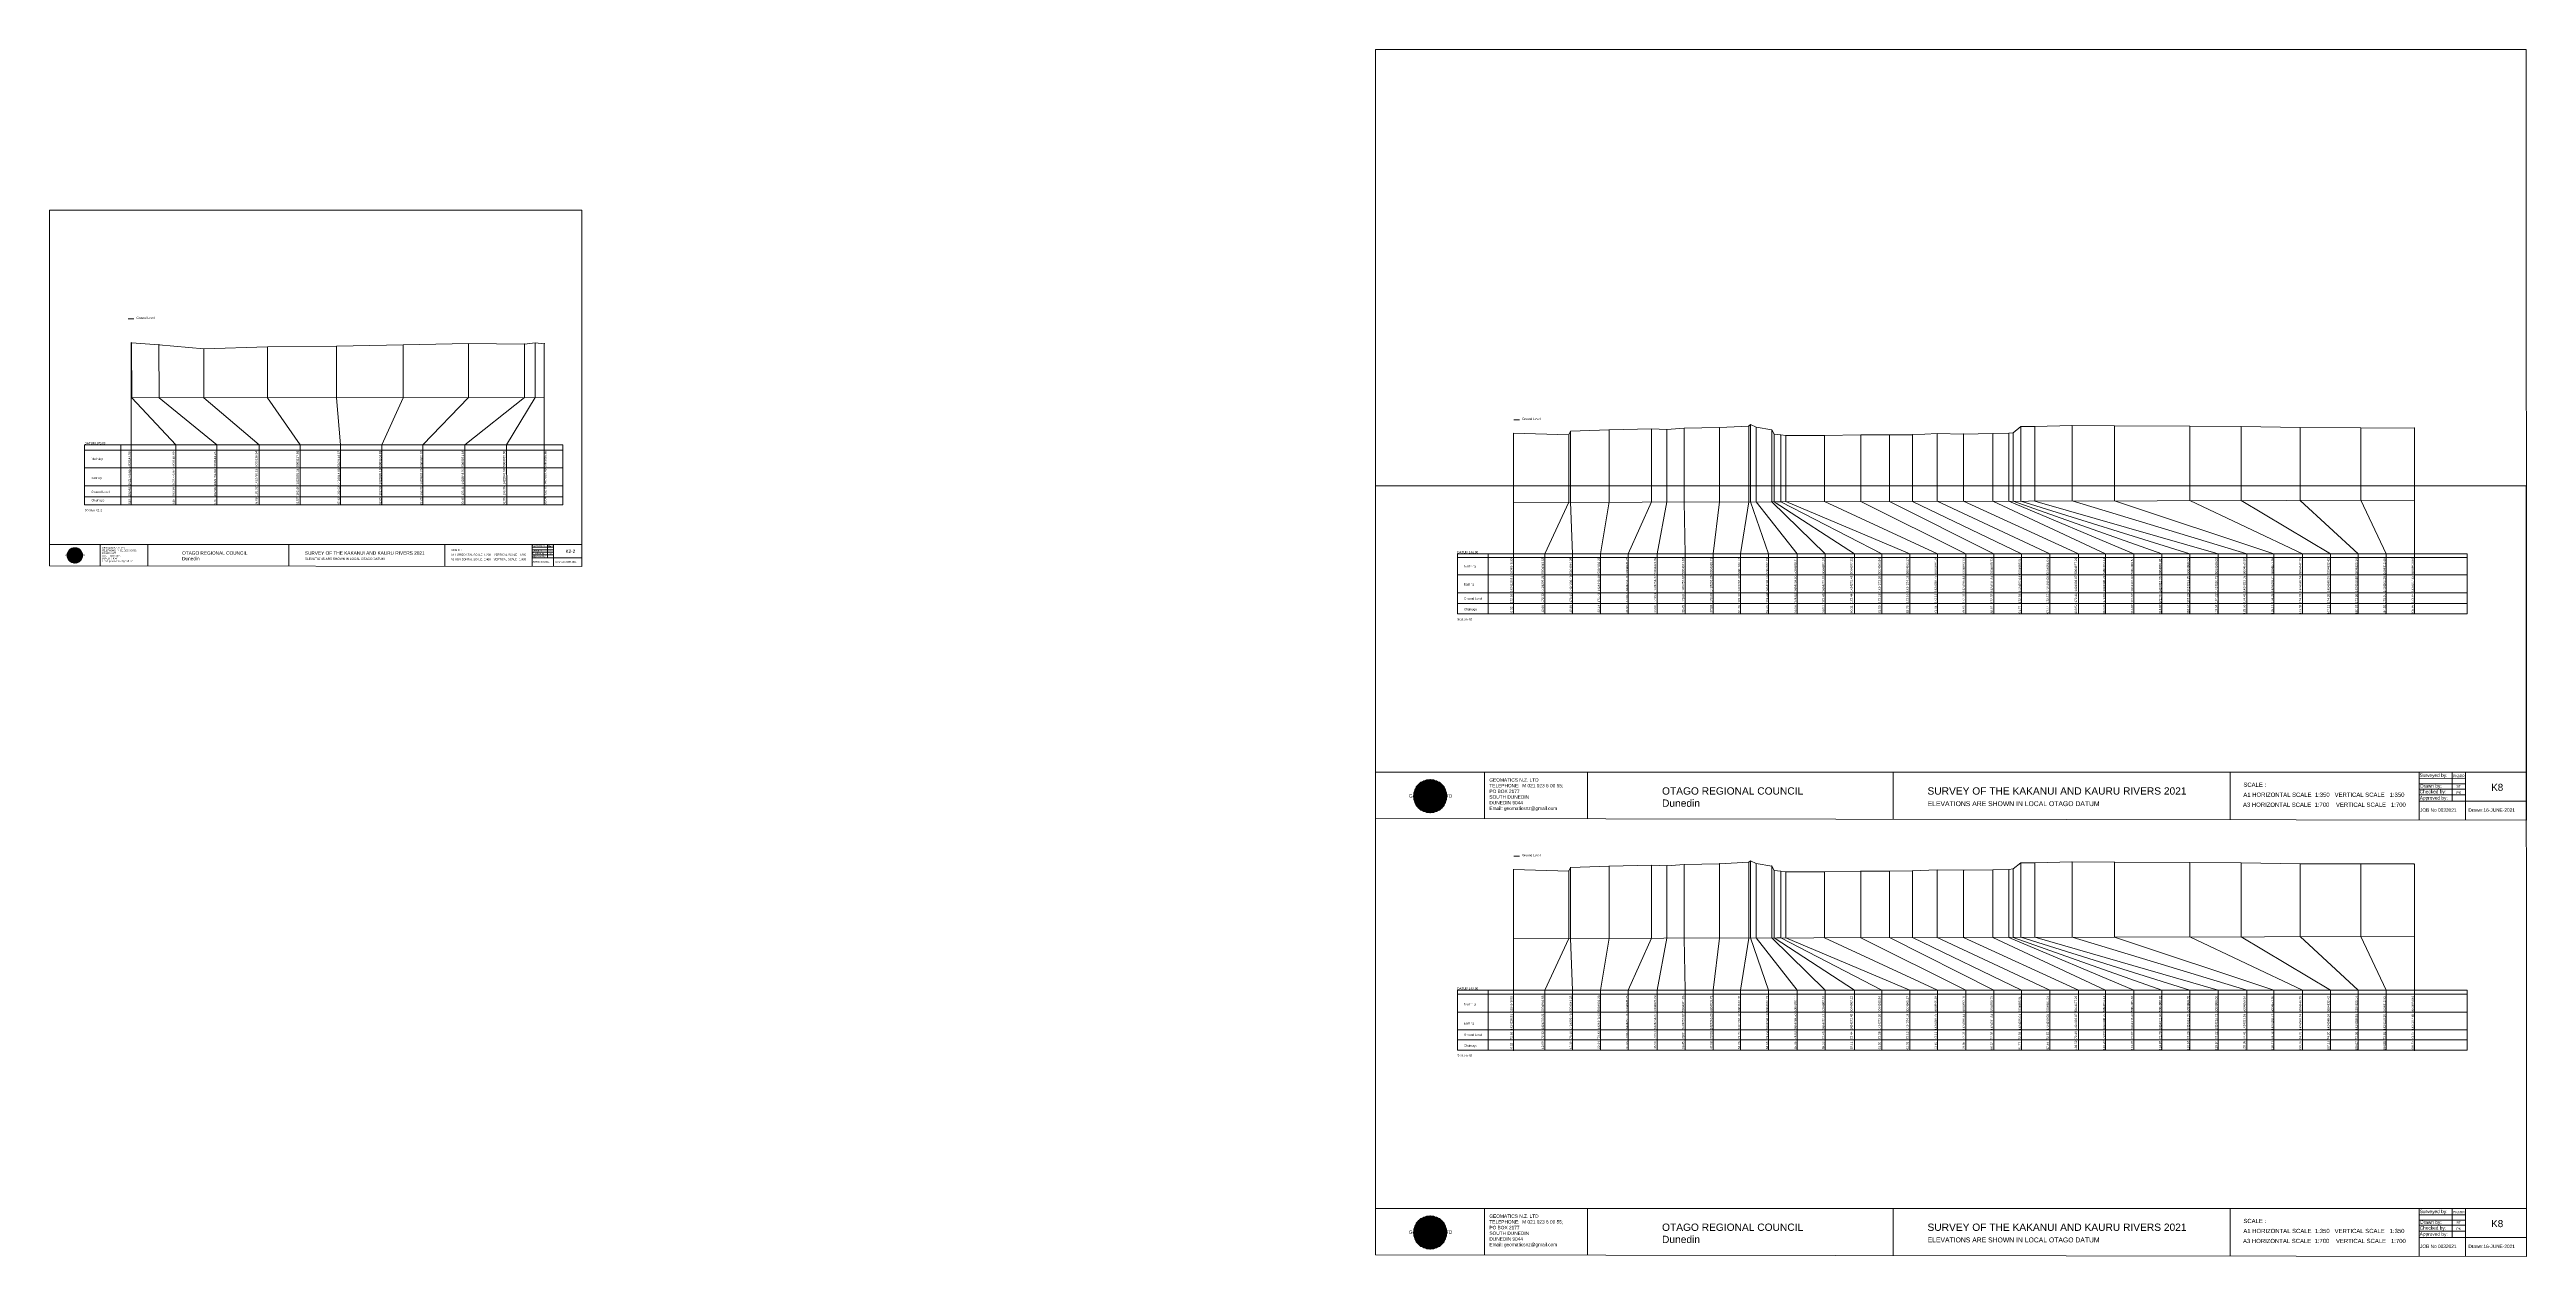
# Model space of a CAD drawing. Header units: millimetres. Extents: x -13804604 to 13046302109, y -19137686871 to 1424964600.
# Drawn here: x -7133460 to -6565670, y -16035 to 260622 of the extents above; entities that cross this region are included whole.
import ezdxf

# ---------------------------------------------------------------- set-up
doc = ezdxf.new("R2010")
doc.units = ezdxf.units.MM
doc.header["$PDMODE"] = 35
doc.header["$PDSIZE"] = 20
doc.layers.get('0').update_dxf_attribs({"lineweight": 0})
doc.layers.add('Datum revision K8-21', color=7, linetype='Continuous', lineweight=0)
doc.layers.add('geo', color=7, linetype='Continuous', lineweight=0)
doc.styles.get("Standard").update_dxf_attribs({"font": 'arial.ttf'})

# ---------------------------------------------------------------- blocks, each defined once
blk = doc.blocks.new('Geomatics_Circle_SPT')
at = {"layer": 'geo', "color": 2, "linetype": 'Continuous', "lineweight": 0}
for p, q in [((0, 25.2), (-25.2, 0)), ((-24.7, 4.9), (-4.9, 24.7)), ((-24.7, -4.9), (4.9, 24.7)), ((4.9, -24.7), (-24.7, 4.9)), ((-24.7, 0), (0, -24.7)), ((-9.7, 23.3), (-23.3, 9.6)), ((9.7, 23.3), (-23.3, -9.7)), ((-23.3, 9.7), (9.7, -23.3)), ((-21, 14), (-14, 21)), ((-21, -14), (14, 21)), ((14, -21), (-21, 14)), ((0, 0), (-17.8, 17.8)), ((0, 0), (-17.8, -17.8)), ((-14, 21), (21, -14)), ((21, 14), (-14, -21)), ((23.3, -9.7), (-9.7, 23.3)), ((-9.7, -23.3), (23.3, 9.7)), ((-4.9, 24.7), (24.7, -4.9)), ((24.7, 4.9), (-4.9, -24.7)), ((25.2, 0), (0, 25.2)), ((0, 0), (17.8, 17.8)), ((0, 0), (17.8, -17.8)), ((0, -24.8), (25.2, 0)), ((4.9, 24.7), (24.7, 4.9)), ((23.3, 9.7), (9.7, 23.3)), ((14, 21), (21, 14)), ((17.8, 18.1), (17.8, 18.1)), ((-4.9, -24.7), (-24.7, -4.9)), ((-23.3, -9.7), (-9.7, -23.3)), ((-14, -21), (-21, -14)), ((-17.8, -17.8), (-17.8, -17.8)), ((24.7, -4.9), (4.9, -24.7)), ((4.9, -24.7), (4.9, -24.7)), ((9.7, -23.3), (23.3, -9.7)), ((21, -14), (14, -21)), ((18.1, -17.8), (18.1, -17.8))]:
    blk.add_line(p, q, dxfattribs=at)
at = {"layer": 'geo', "color": 1, "linetype": 'Continuous', "lineweight": 0}
for p, q in [((-25.2, 0), (9.7, 23.3)), ((-25.2, 0), (-9.6, 23.3)), ((-25.2, 0), (23.3, 9.7)), ((-25.2, 0), (-23.3, 9.7)), ((-23.3, -9.7), (-25.2, 0)), ((-9.6, -23.3), (-25.2, 0)), ((9.7, -23.3), (-25.2, 0)), ((-4.9, 24.8), (-24.7, -4.9)), ((4.9, 24.7), (-24.7, 4.9)), ((14, 21), (-24.7, -4.9)), ((-14, 21), (-24.7, 4.9)), ((21, 14), (-24.7, 4.9)), ((-21, 14), (-24.7, -4.9)), ((0, 0), (-24.7, 4.9)), ((-24.7, 4.9), (-21, -14)), ((-24.7, 4.9), (-4.9, -24.7)), ((-24.7, 4.9), (14, -21)), ((-24.7, 4.9), (-24.7, 4.9)), ((0, 0), (-24.7, -4.9)), ((-23.3, 9.7), (0, 25.2)), ((-23.3, -9.6), (0, 25.2)), ((-23.3, -9.6), (17.8, 17.8)), ((-23.3, 9.7), (-17.8, 17.9)), ((-23.3, -9.6), (-17.8, 17.9)), ((-23.3, 9.7), (17.8, 17.8)), ((-17.8, -17.8), (-23.3, 9.7)), ((0, -25.2), (-23.3, 9.7)), ((-23.3, 9.7), (17.8, -17.8)), ((-23.3, 9.7), (25.2, 0)), ((-23.3, 9.4), (-23.3, 9.4)), ((-23.3, -9.7), (25.2, 0)), ((4.9, 24.8), (-21, -14)), ((-4.9, 24.7), (-21, 14)), ((14, 21), (-21, 14)), ((-14, 21), (-21, -14)), ((0, 0), (-21, 14)), ((-21, 14), (-14, -21)), ((-21, 14), (4.9, -24.7)), ((-21, 14), (-21, 14)), ((24.7, 4.9), (-21, 14)), ((0, 0), (-21, -14)), ((-17.9, 17.6), (-17.9, 17.6)), ((-17.8, 17.8), (9.7, 23.3)), ((-17.8, 17.8), (-9.6, 23.3)), ((-17.8, -17.8), (9.7, 23.3)), ((-17.8, -17.8), (-9.7, 23.3)), ((-9.7, -23.3), (-17.8, 17.8)), ((-17.8, 17.8), (9.7, -23.3)), ((-17.8, 17.8), (23.3, -9.6)), ((-17.8, 17.8), (23.3, 9.7)), ((-17.8, -17.8), (23.3, 9.7)), ((4.9, 24.7), (-14, 21)), ((-4.9, 24.7), (-14, -20.9)), ((0, 0), (-14, 21)), ((-14, 21), (-4.9, -24.7)), ((-14, 21), (-14, 21)), ((24.7, -4.9), (-14, 21)), ((21, 14), (-14, 21)), ((-14, -21), (24.7, 4.9)), ((0, 0), (-14, -21)), ((-9.8, 23.1), (-9.8, 23.1)), ((-9.7, 23.3), (0, 25.2)), ((-9.7, 23.3), (0, -25.2)), ((-9.7, -23.3), (0, 25.2)), ((-9.6, 23.3), (17.8, -17.8)), ((-9.6, 23.3), (25.2, 0)), ((-9.6, 23.3), (17.8, 17.8)), ((-9.6, -23.3), (17.8, 17.9)), ((25.2, 0), (-9.6, -23.3)), ((0, 0), (-4.9, 24.7)), ((-4.9, 24.7), (-4.9, 24.7)), ((21, -14), (-4.9, 24.7)), ((24.8, 4.9), (-4.9, 24.7)), ((14, 21), (-4.9, 24.7)), ((-4.9, -24.7), (21, 14)), ((0, 0), (-4.9, -24.7)), ((-0.2, 25.1), (-0.2, 25.1)), ((0, 25.2), (9.7, -23.3)), ((0, 25.2), (23.3, -9.7)), ((0, 25.2), (23.3, 9.7)), ((0, 25.2), (9.7, 23.3)), ((0, 0), (4.9, 24.7)), ((0, -25.2), (9.7, 23.3)), ((0, 0), (14, 21)), ((0, 0), (21, 14)), ((23.3, 9.7), (0, -25.2)), ((0, 0), (24.8, 4.9)), ((0, 0), (4.9, -24.7)), ((0, 0), (14, -21)), ((0, 0), (21, -14)), ((0, 0), (24.8, -4.9)), ((21, 14), (4.9, 24.8)), ((14, -21), (4.9, 24.7)), ((24.7, -4.9), (4.9, 24.7)), ((4.9, 24.7), (4.9, 24.7)), ((4.9, -24.7), (14, 21)), ((4.9, -24.7), (24.7, 4.9)), ((9.4, 23.3), (9.4, 23.3)), ((9.7, 23.3), (17.8, -17.8)), ((9.7, 23.3), (25.2, 0)), ((9.7, 23.3), (17.8, 17.9)), ((17.8, 17.8), (9.7, -23.3)), ((25.2, 0), (9.7, -23.3)), ((21, -14), (14, 21)), ((24.7, 4.9), (14, 21)), ((14, 21), (14, 21)), ((14, -21), (21, 14)), ((17.6, 17.9), (17.6, 17.9)), ((17.8, 17.8), (23.3, -9.7)), ((17.8, 17.8), (23.3, 9.7)), ((23.3, 9.7), (17.8, -17.8)), ((24.7, -4.9), (21, 14)), ((21, 14), (21, 14)), ((21, -14), (24.7, 4.9)), ((23.1, 9.8), (23.1, 9.8)), ((23.3, 9.7), (25.2, 0)), ((25.2, 0), (23.3, -9.6)), ((24.7, 4.9), (24.7, 4.9)), ((25.1, 0.2), (25.1, 0.2)), ((-25.2, 0), (23.3, -9.7)), ((-25.1, -0.2), (-25.1, -0.2)), ((-24.7, -4.9), (-24.7, -4.9)), ((-24.7, -4.9), (-14, -21)), ((-24.7, -4.9), (4.9, -24.7)), ((-24.7, -4.9), (21, -14)), ((-17.8, -17.8), (-23.3, -9.7)), ((0, -25.2), (-23.3, -9.6)), ((17.8, -17.8), (-23.3, -9.6)), ((-23.1, -9.8), (-23.1, -9.8)), ((-21, -14), (24.7, -4.9)), ((-21, -14), (-21, -14)), ((-21, -14), (-4.9, -24.7)), ((-21, -14), (14, -21)), ((23.3, -9.7), (-17.8, -17.8)), ((-9.6, -23.3), (-17.8, -17.8)), ((9.7, -23.3), (-17.8, -17.8)), ((-17.6, -17.9), (-17.6, -17.9)), ((-14, -21), (21, -14)), ((-14, -21), (-14, -21)), ((-14, -21), (4.9, -24.7)), ((17.8, -17.8), (-9.7, -23.3)), ((0, -25.2), (-9.7, -23.3)), ((-9.4, -23.3), (-9.4, -23.3)), ((-4.9, -24.7), (24.7, -4.9)), ((-4.9, -24.7), (14, -21)), ((-4.9, -24.7), (-4.9, -24.7)), ((23.3, -9.6), (0, -25.2)), ((9.7, -23.3), (0, -25.2)), ((0.2, -25.1), (0.2, -25.1)), ((4.9, -24.7), (21, -14)), ((4.9, -24.7), (4.9, -24.7)), ((17.8, -17.8), (9.7, -23.3)), ((9.8, -23.1), (9.8, -23.1)), ((14, -21), (24.7, -4.9)), ((14, -21), (14, -21)), ((23.3, -9.6), (17.8, -17.8)), ((17.9, -17.6), (17.9, -17.6)), ((21, -14), (21, -14)), ((23.3, -9.4), (23.3, -9.4)), ((24.7, -4.9), (24.7, -4.9))]:
    blk.add_line(p, q, dxfattribs=at)
at = {"layer": 'geo', "color": 114, "linetype": 'Continuous', "lineweight": 0}
for p, q in [((17.9, 17.8), (-25.2, 0)), ((-24.7, 4.9), (14, 21)), ((-24.7, -4.9), (21, 14)), ((-14, -21), (-24.7, 4.9)), ((9.7, 23.3), (-23.3, 9.7)), ((0, 0), (-23.3, 9.7)), ((-23.3, 9.7), (-9.7, -23.3)), ((0, 0), (-23.3, -9.7)), ((-4.9, -24.7), (-21, 14)), ((-20.9, 14), (4.9, 24.7)), ((24.8, 4.9), (-20.9, -14)), ((0, 25.2), (-17.8, 17.8)), ((-17.8, 17.8), (0, -25.2)), ((-14, 21), (-4.9, 24.7)), ((4.9, -24.7), (-14, 21)), ((0, 0), (-9.7, 23.3)), ((0, 0), (-9.7, -23.3)), ((-4.9, 24.7), (14, -21)), ((17.8, -17.8), (0, 25.2)), ((0, 0), (9.7, 23.3)), ((0, 0), (23.3, 9.7)), ((0, 0), (9.7, -23.3)), ((0, 0), (23.3, -9.7)), ((4.9, 24.7), (21, -14)), ((23.3, -9.7), (9.7, 23.3)), ((14, 21), (24.7, -4.9)), ((25.2, 0), (17.8, 17.8)), ((21, 14), (24.7, 4.9)), ((-25.2, 0), (-17.8, -17.8)), ((-21, -14), (-24.7, -4.9)), ((-17.8, -17.8), (25.2, 0)), ((24.8, -4.9), (-14, -21)), ((-9.6, -23.3), (23.3, -9.7)), ((21, -14), (-4.9, -24.8)), ((0, -25.2), (17.9, -17.8)), ((14, -21), (4.9, -24.8))]:
    blk.add_line(p, q, dxfattribs=at)
at = {"layer": 'geo', "color": 250, "linetype": 'Continuous', "lineweight": 0}
for p, q in [((0, 0), (-25.2, 0)), ((24.7, 4.9), (-24.7, 4.9)), ((-24.7, 4.9), (-24.7, -4.9)), ((-23.3, 9.7), (23.3, 9.7)), ((-23.3, 9.7), (-23.3, 9.7)), ((-23.3, -9.7), (-23.3, 9.7)), ((21, 14), (-21, 14)), ((-21, 14), (-21, -14)), ((-17.8, 17.8), (17.8, 17.8)), ((-17.8, -17.8), (-17.8, 17.8)), ((-14, 21), (-14, 21)), ((14, 21), (-14, 21)), ((-14, 20.9), (-14, -21)), ((-9.7, 23.3), (9.7, 23.3)), ((-9.7, -23.3), (-9.7, 23.3)), ((-4.9, 24.7), (4.9, 24.7)), ((-4.9, 24.7), (-4.9, -24.7)), ((0, 0), (0, 25.2)), ((0, 0), (0, -25.2)), ((0, 0), (25.2, 0)), ((4.9, 24.7), (4.9, -24.7)), ((9.7, -23.3), (9.7, 23.3)), ((14, 21), (14, -21)), ((17.8, -17.8), (17.8, 17.8)), ((21, 14), (21, 14)), ((21, -14), (21, 14)), ((23.3, 9.7), (23.3, -9.7)), ((24.7, 4.9), (24.7, 4.9)), ((24.7, -4.9), (24.7, 4.9)), ((-24.7, -4.9), (24.7, -4.9)), ((23.3, -9.7), (-23.3, -9.7)), ((-21, -14), (21, -14)), ((17.8, -17.8), (-17.8, -17.8)), ((-14, -21), (14, -21)), ((9.7, -23.3), (-9.7, -23.3)), ((-4.9, -24.7), (4.9, -24.7))]:
    blk.add_line(p, q, dxfattribs=at)
blk = doc.blocks.new('GeomaticsNZ TITLE BLOCK')
at = {"color": 7, "linetype": 'Continuous', "lineweight": 0}
for p, q in [((0, 94.9), (0, 1579.2)), ((0, 1579.2), (2363.4, 1579.2)), ((2363.4, 1579.2), (2364, 94.9)), ((2364, 94.9), (0, 94.9)), ((0, 94.9), (0, 0)), ((15.9, 94.9), (2364, 94.9)), ((224.3, 95.2), (224.3, -0.3)), ((2364, 94.9), (382.6, 94.9)), ((435.8, 95.2), (435.8, -0.7)), ((1063.4, 94.9), (1063.4, -2.4)), ((1755.4, 94.9), (1755.4, -2.6)), ((2143.6, 60.4), (2238.6, 60.4)), ((2143.9, 94.9), (2143.7, -3)), ((2143.9, 81.9), (2238.6, 81.7)), ((2143.9, 71), (2238.6, 71)), ((2211.5, 94.9), (2211.5, 36.1)), ((2238.6, 94.8), (2238.6, -3.2)), ((2364, -3.5), (2364, 94.9)), ((0, 0), (2364, -3.5)), ((2143.8, 48.6), (2238.6, 48.6)), ((2143.8, 35.4), (2364, 35.3))]:
    blk.add_line(p, q, dxfattribs=at)
at = {"color": 7, "linetype": 'Continuous', "lineweight": 0, "xscale": 1.36, "yscale": 1.36, "zscale": 1.36}
blk.add_blockref('Geomatics_Circle_SPT', (112.4, 45.7), dxfattribs=at)
at = {"color": 7, "linetype": 'Continuous', "lineweight": 0}
for s, p in [('PK&RR', (2213.2, 84.8)), ('ST', (2220.3, 63.6)), ('PK', (2220.4, 50.6))]:
    blk.add_text(s, height=5, dxfattribs=at).set_placement(p)
at = {"color": 7, "linetype": 'Continuous', "lineweight": 0, "attachment_point": 1}
for s, width, heights, insert, char_height in [('{\\C256;GEOMATICS N.Z. LTD                   \\PTELEPHONE:  M 021 023 6 00 55;\\PPO BOX 2177\\PSOUTH DUNEDIN\\PDUNEDIN 9044\\PEmail: geomaticsnz@gmail.com}', 3535.727, [94.7], (234, 82.7), 7), ('{\\C256;OTAGO REGIONAL COUNCIL\\PDunedin}', 3535.727, [0], (588.6, 64), 15), ('{\\C256;SURVEY OF THE KAKANUI AND KAURU RIVERS 2021}', 3535.727, [0], (1133.8, 64), 15), ('{\\C256;Surveyed by:}', 3535.727, [0], (2144.7, 92.4), 7), ('{\\C256;Checked by:}', 3535.727, [0], (2144.7, 58.6), 7), ('{\\C256;Drawn by:}', 3535.727, [0], (2145.8, 70.4), 7), ('{\\C256;Geomatics N.Z. LTD                   }', 125.079, [15.8], (68.8, 49.9), 7), ('{\\C256;ELEVATIONS ARE SHOWN IN LOCAL OTAGO DATUM}', 3535.727, [0], (1134.1, 35.4), 10), ('{\\C256;Approved by:}', 3535.727, [0], (2144.7, 45.9), 7), ('{\\C256;JOB No 0032021}', 3535.727, [0], (2145.3, 20.8), 7), ('{\\C256;Drawn:16-JUNE-2021}', 3535.727, [0], (2244.7, 20.7), 7)]:
    blk.add_mtext_dynamic_manual_height_columns(s, width=width, gutter_width=159, heights=heights, dxfattribs=dict(at, insert=insert, char_height=char_height))

msp = doc.modelspace()

# ---------------------------------------------------------------- linework, layer by layer
at = {"color": 1, "linetype": 'Continuous', "lineweight": 0}
for p, q in [((-7115426.083, 198890.956), (-7114134.117, 198890.956)), ((-6797791.172, 75740.286), (-6796499.206, 75740.286))]:
    msp.add_line(p, q, dxfattribs=at)
at = {"color": 7, "lineweight": 0}
for p, q in [((-7114637.991, 180752.689), (-7020043.754, 180856.689)), ((-6743951.2, 74321), (-6743951.2, 56963.831)), ((-6743556.211, 74641), (-6743556.211, 56964.817)), ((-6742247.485, 74031), (-6742247.485, 56968.081)), ((-6681538.206, 74204), (-6681538.206, 57119.504)), ((-6678364.358, 74224), (-6678364.358, 57127.421)), ((-6669846.532, 74414), (-6669846.532, 57148.666)), ((-6660094.539, 74375), (-6660094.539, 57172.99)), ((-6642820.766, 74286), (-6642820.766, 57216.075)), ((-6631099.285, 74196), (-6631099.285, 57245.311)), ((-6617538.952, 73987), (-6617538.952, 57279.134)), ((-6603654.011, 73908), (-6603654.011, 57313.766)), ((-6591360.455, 73868), (-6591360.455, 31114.284)), ((-6797885.355, 72688), (-6797845.8, 56829.405)), ((-6785215.951, 72319), (-6785215.951, 56860.907)), ((-6784816.351, 73159), (-6784816.351, 56861.904)), ((-6775970.793, 73419), (-6775970.793, 56883.967)), ((-6766253.266, 73670), (-6766253.266, 56908.205)), ((-6762702.529, 73530), (-6762702.529, 56917.061)), ((-6758758.961, 73810), (-6758758.961, 56926.897)), ((-6750626.851, 73810), (-6750626.851, 56947.181)), ((-6738677.858, 73451), (-6738677.858, 56976.984)), ((-6738096.371, 72441), (-6738096.371, 56978.435)), ((-6736619.894, 72281), (-6736619.894, 56982.117)), ((-6735442.779, 72161), (-6735442.779, 56985.053)), ((-6726569.515, 72112), (-6726569.515, 57007.185)), ((-6718246.084, 72312), (-6718246.084, 57027.946)), ((-6711685.909, 72322), (-6711685.909, 57044.309)), ((-6706440.226, 72333), (-6706440.226, 57057.393)), ((-6700762.083, 72573), (-6700762.083, 57071.555)), ((-6694682.884, 72483), (-6694682.884, 57086.718)), ((-6688005.292, 72604), (-6688005.292, 57103.374)), ((-6684333.717, 72674), (-6684333.717, 57112.532)), ((-6683340.188, 72784), (-6683340.188, 57115.01)), ((-6797885.355, 56829.307), (-6591282.105, 57344.625)), ((-6797845.8, 56829.405), (-6797845.8, 31114.284)), ((-6785215.951, 56860.907), (-6790723.907, 45000)), ((-6700662.592, 45000), (-6726569.515, 57007.185)), ((-6718246.084, 57027.946), (-6694219.136, 45000)), ((-6711685.909, 57044.309), (-6687775.726, 45000)), ((-6706440.226, 57057.393), (-6681449.983, 45000)), ((-6700762.083, 57071.555), (-6674906.132, 45000)), ((-6694682.884, 57086.718), (-6668380.202, 45000)), ((-6688005.292, 57103.374), (-6662159.578, 45000)), ((-6684333.717, 57112.532), (-6655703.338, 45000)), ((-6683340.188, 57115.01), (-6649280.26, 45000)), ((-6642839.026, 45000), (-6681538.206, 57119.504)), ((-6636341.39, 45000), (-6678364.358, 57127.421)), ((-6629777.2, 45000), (-6669846.532, 57148.666)), ((-6623568.764, 45000), (-6660094.539, 57172.99)), ((-6617036.212, 45000), (-6642820.766, 57216.075)), ((-6610605.583, 45000), (-6631099.285, 57245.311)), ((-6604274.562, 45000), (-6617538.952, 57279.134)), ((-6603654.011, 57313.766), (-6597810.823, 45000)), ((-6803685.057, 45000), (-6803685.057, 31248.305)), ((-6790723.907, 31248.305), (-6790723.907, 45000)), ((-6784333.936, 31248.305), (-6784333.936, 45000)), ((-6777913.217, 31248.305), (-6777913.217, 45000)), ((-6771587.66, 31248.305), (-6771587.66, 45000)), ((-6764942.025, 31248.305), (-6764942.025, 45000)), ((-6758488.288, 31248.305), (-6758488.288, 45000)), ((-6752094.01, 31248.305), (-6752094.01, 45000)), ((-6745872.043, 31248.305), (-6745872.043, 45000)), ((-6739396.727, 31248.305), (-6739396.727, 45000)), ((-6732883.346, 31248.305), (-6732883.346, 45000)), ((-6726446.142, 31248.305), (-6726446.142, 45000)), ((-6719742.298, 31248.305), (-6719742.298, 45000)), ((-6713457.445, 31248.305), (-6713457.445, 45000)), ((-6707020.24, 31248.305), (-6707020.24, 45000)), ((-6700662.592, 31248.305), (-6700662.592, 45000)), ((-6694219.136, 31248.305), (-6694219.136, 45000)), ((-6687775.726, 31248.305), (-6687775.726, 45000)), ((-6681449.983, 31248.305), (-6681449.983, 45000)), ((-6674906.132, 31248.305), (-6674906.132, 45000)), ((-6668380.202, 31248.305), (-6668380.202, 45000)), ((-6662159.578, 31248.305), (-6662159.578, 45000)), ((-6655703.338, 31248.305), (-6655703.338, 45000)), ((-6649280.26, 31248.305), (-6649280.26, 45000)), ((-6642839.026, 31248.305), (-6642839.026, 45000)), ((-6636341.39, 31248.305), (-6636341.39, 45000)), ((-6629777.2, 31248.305), (-6629777.2, 45000)), ((-6623568.764, 31248.305), (-6623568.764, 45000)), ((-6617036.212, 31248.305), (-6617036.212, 45000)), ((-6610605.583, 31248.305), (-6610605.583, 45000)), ((-6604274.562, 31248.305), (-6604274.562, 45000)), ((-6597810.823, 31248.305), (-6597810.823, 45000)), ((-6579284.988, 45000), (-6579284.988, 31248.305))]:
    msp.add_line(p, q, dxfattribs=at)
at = {"color": 7, "linetype": 'Continuous', "lineweight": 0}
for p, q in [((-7125421.7, 170000.092), (-7125421.7, 156248.397)), ((-7125421.7, 168762.779), (-7015771.258, 168762.779)), ((-7125421.7, 164751.664), (-7015771.258, 164751.664)), ((-7125421.69, 170000.09), (-7015771.258, 170000.09)), ((-7117153.172, 156248.408), (-7117153.172, 170000.101)), ((-7015771.258, 156248.397), (-7015771.258, 170000.09)), ((-7125421.7, 160644.616), (-7015771.258, 160644.616)), ((-7125421.7, 158106.358), (-7015771.258, 158106.358)), ((-7125421.7, 156248.397), (-7015771.258, 156248.397)), ((-6810698.207, 45000), (-6810698.207, 31248.305)), ((-6810698.207, 45000), (-6579284.988, 45000)), ((-6810698.207, 44076.552), (-6579284.988, 44076.552)), ((-6810698.207, 39973.87), (-6579284.988, 39973.87)), ((-6810698.207, 35906.671), (-6579284.988, 35906.671)), ((-6810698.207, 33649.659), (-6579284.988, 33649.659)), ((-6810698.207, 31248.305), (-6579284.988, 31248.305))]:
    msp.add_line(p, q, dxfattribs=at)
for p, q in [((-7104471.974, 156248.397), (-7104471.974, 170000.09)), ((-7095127.806, 156248.397), (-7095127.806, 170000.09)), ((-7085427.688, 156248.397), (-7085427.688, 170000.09)), ((-7075994.548, 156248.397), (-7075994.548, 170000.09)), ((-7066749.336, 156248.397), (-7066749.336, 170000.09)), ((-7057286.94, 156248.397), (-7057286.94, 170000.09)), ((-7047854.179, 156248.397), (-7047854.179, 170000.09)), ((-7038243.412, 156248.397), (-7038243.412, 170000.09)), ((-6784816.351, 56861.904), (-6784333.936, 45000)), ((-6775970.793, 56908.205), (-6777913.217, 45000)), ((-6771587.66, 45000), (-6766253.266, 56908.205)), ((-6764942.025, 45000), (-6762702.529, 56917.061)), ((-6758488.288, 45000), (-6758758.961, 56926.897)), ((-6750626.851, 56947.181), (-6752094.01, 45000)), ((-6745872.043, 45000), (-6743951.2, 56963.831)), ((-6739396.727, 45000), (-6743556.211, 56964.817)), ((-6732883.346, 45000), (-6742247.485, 56968.081)), ((-6726446.142, 45000), (-6738677.858, 56976.984)), ((-6719742.298, 45000), (-6738096.371, 56978.435)), ((-6736619.894, 56982.117), (-6737493.545, 56982.117)), ((-6713457.445, 45000), (-6736619.894, 56982.117)), ((-6707020.24, 45000), (-6735442.779, 56985.053))]:
    msp.add_line(p, q)
for points in [[(-7114757.822, 193431), (-7114757.822, 156248.397)], [(-7114637.991, 193391), (-7114624.096, 180752.704), (-7104471.974, 170000.09)], [(-7037433.167, 193245), (-7037420.732, 180837.584), (-7047854.179, 170000.09)], [(-7024621.066, 193106), (-7024607.593, 180851.671), (-7038243.412, 170000.09)], [(-7022123.555, 193356), (-7022109.81, 180854.417), (-7028693.686, 170000.09), (-7028656.973, 156248.397)], [(-7020043.754, 193186), (-7020043.754, 156248.397)], [(-7108380.438, 192961), (-7108367.023, 180759.583), (-7095127.806, 170000.09)], [(-7098120.616, 192022), (-7098108.246, 180770.862), (-7085427.688, 170000.09)], [(-7083509.658, 192453), (-7083496.832, 180786.926), (-7075994.548, 170000.09)], [(-7067669.364, 192624), (-7067656.369, 180804.342), (-7066749.336, 170000.09)], [(-7052398.687, 192895), (-7052385.412, 180821.131), (-7057286.94, 170000.09)]]:
    msp.add_lwpolyline(points)
at = {"color": 1}
msp.add_lwpolyline([(-7114757.822, 193431), (-7114637.991, 193391), (-7108380.438, 192961), (-7098120.616, 192022), (-7083509.658, 192453), (-7067669.364, 192624), (-7052398.687, 192895), (-7037433.167, 193245), (-7024621.066, 193106), (-7022123.555, 193356), (-7020043.754, 193186)], dxfattribs=at)
at = {"color": 1, "lineweight": 0}
msp.add_lwpolyline([(-6797885.355, 72688), (-6785215.951, 72319), (-6784816.351, 73159), (-6775970.793, 73419), (-6766253.266, 73670), (-6762702.529, 73530), (-6758758.961, 73810), (-6750626.851, 73990), (-6743951.2, 74321), (-6743556.211, 74641), (-6742247.485, 74031), (-6738677.858, 73451), (-6738096.371, 72441), (-6736619.894, 72281), (-6735442.779, 72161), (-6726569.515, 72112), (-6718246.084, 72312), (-6711685.909, 72322), (-6706440.226, 72333), (-6700762.083, 72573), (-6694682.884, 72483), (-6688005.292, 72604), (-6684333.717, 72674), (-6683340.188, 72784), (-6681538.206, 74204), (-6678364.358, 74224), (-6669846.532, 74414), (-6660094.539, 74375), (-6642820.766, 74286), (-6631099.285, 74196), (-6617538.952, 73987), (-6591360.455, 73987)], dxfattribs=at)
for p in [(-7114757.822, 193431), (-7114637.991, 193391), (-7037433.167, 193245), (-7024621.066, 193106), (-7022123.555, 193356), (-7020043.754, 193186), (-7108380.438, 192961), (-7098120.616, 192022), (-7083509.658, 192453), (-7067669.364, 192624), (-7052398.687, 192895)]:
    msp.add_point(p)
at = {"linetype": 'Continuous', "lineweight": 0}
for p in [(-7125421.7, 170000.092), (-6810698.207, 45000)]:
    msp.add_point(p, dxfattribs=at)
at = {"lineweight": 0}
for p in [(-6758758.961, 73810), (-6750626.851, 73990), (-6743951.2, 74321), (-6743556.211, 74641), (-6742247.485, 74031), (-6681538.206, 74204), (-6678364.358, 74224), (-6669846.532, 74414), (-6660094.539, 74375), (-6642820.766, 74286), (-6631099.285, 74196), (-6617538.952, 73987), (-6603654.011, 73908), (-6591360.455, 73868), (-6797885.355, 72688), (-6785215.951, 72319), (-6784816.351, 73159), (-6775970.793, 73419), (-6766253.266, 73670), (-6762702.529, 73530), (-6738677.858, 73451), (-6738096.371, 72441), (-6736619.894, 72281), (-6735442.779, 72161), (-6726569.515, 72112), (-6718246.084, 72312), (-6711685.909, 72322), (-6706440.226, 72333), (-6700762.083, 72573), (-6694682.884, 72483), (-6688005.292, 72604), (-6684333.717, 72674), (-6683340.188, 72784)]:
    msp.add_point(p, dxfattribs=at)
at = {"layer": 'Datum revision K8-21', "color": 7, "lineweight": 0}
for p, q in [((-6797885.355, 172688), (-6797845.8, 156829.405)), ((-6785215.951, 172319), (-6785215.951, 156860.907)), ((-6784816.351, 173159), (-6784816.351, 156861.904)), ((-6775970.793, 173419), (-6775970.793, 156883.967)), ((-6766253.266, 173670), (-6766253.266, 156908.205)), ((-6762702.529, 173530), (-6762702.529, 156917.061)), ((-6758758.961, 173810), (-6758758.961, 156926.897)), ((-6750630.833, 173989.912), (-6750626.851, 156947.181)), ((-6743951.2, 174321), (-6743951.2, 156963.831)), ((-6743556.211, 174641), (-6743556.211, 156964.817)), ((-6742247.485, 174031), (-6742247.485, 156968.081)), ((-6738677.858, 173451), (-6738677.858, 156976.984)), ((-6738096.371, 172441), (-6738096.371, 156978.435)), ((-6736619.894, 172281), (-6736619.894, 156982.117)), ((-6735442.779, 172161), (-6735442.779, 156985.053)), ((-6726569.515, 172112), (-6726569.515, 157007.185)), ((-6718246.084, 172312), (-6718246.084, 157027.946)), ((-6711685.909, 172322), (-6711685.909, 157044.309)), ((-6706440.226, 172333), (-6706440.226, 157057.393)), ((-6700762.083, 172573), (-6700762.083, 157071.555)), ((-6694682.884, 172483), (-6694682.884, 157086.718)), ((-6688005.292, 172604), (-6688005.292, 157103.374)), ((-6684333.717, 172674), (-6684333.717, 157112.532)), ((-6683340.188, 172784), (-6683340.188, 157115.01)), ((-6681538.206, 174204), (-6681538.206, 157119.504)), ((-6678364.358, 174224), (-6678364.358, 157127.421)), ((-6669846.532, 174414), (-6669846.532, 157148.666)), ((-6660094.539, 174375), (-6660094.539, 157172.99)), ((-6642820.766, 174286), (-6642820.766, 157216.075)), ((-6631099.285, 174196), (-6631099.285, 157245.311)), ((-6617538.952, 173987), (-6617538.952, 157279.134)), ((-6603654.011, 173908), (-6603654.011, 157313.766)), ((-6591360.455, 173868), (-6591360.455, 131248.305)), ((-6797885.355, 156829.307), (-6591282.105, 157344.625)), ((-6797845.8, 156829.405), (-6797845.8, 131248.305)), ((-6785215.951, 156860.907), (-6790723.907, 145000)), ((-6700662.592, 145000), (-6726569.515, 157007.185)), ((-6718246.084, 157027.946), (-6694219.136, 145000)), ((-6711685.909, 157044.309), (-6687775.726, 145000)), ((-6706440.226, 157057.393), (-6681449.983, 145000)), ((-6700762.083, 157071.555), (-6674906.132, 145000)), ((-6694682.884, 157086.718), (-6668380.202, 145000)), ((-6688005.292, 157103.374), (-6662159.578, 145000)), ((-6684333.717, 157112.532), (-6655703.338, 145000)), ((-6683340.188, 157115.01), (-6649280.26, 145000)), ((-6642839.026, 145000), (-6681538.206, 157119.504)), ((-6636341.39, 145000), (-6678364.358, 157127.421)), ((-6629777.2, 145000), (-6669846.532, 157148.666)), ((-6623568.764, 145000), (-6660094.539, 157172.99)), ((-6617036.212, 145000), (-6642820.766, 157216.075)), ((-6610605.583, 145000), (-6631099.285, 157245.311)), ((-6604274.562, 145000), (-6617538.952, 157279.134)), ((-6603654.011, 157313.766), (-6597810.823, 145000)), ((-6803685.057, 145000), (-6803685.057, 131248.305)), ((-6790723.907, 131248.305), (-6790723.907, 145000)), ((-6784333.936, 131248.305), (-6784333.936, 145000)), ((-6777913.217, 131248.305), (-6777913.217, 145000)), ((-6771587.66, 131248.305), (-6771587.66, 145000)), ((-6764942.025, 131248.305), (-6764942.025, 145000)), ((-6758488.288, 131248.305), (-6758488.288, 145000)), ((-6752094.01, 131248.305), (-6752094.01, 145000)), ((-6745872.043, 131248.305), (-6745872.043, 145000)), ((-6739396.727, 131248.305), (-6739396.727, 145000)), ((-6732883.346, 131248.305), (-6732883.346, 145000)), ((-6726446.142, 131248.305), (-6726446.142, 145000)), ((-6719742.298, 131248.305), (-6719742.298, 145000)), ((-6713457.445, 131248.305), (-6713457.445, 145000)), ((-6707020.24, 131248.305), (-6707020.24, 145000)), ((-6700662.592, 131248.305), (-6700662.592, 145000)), ((-6694219.136, 131248.305), (-6694219.136, 145000)), ((-6687775.726, 131248.305), (-6687775.726, 145000)), ((-6681449.983, 131248.305), (-6681449.983, 145000)), ((-6674906.132, 131248.305), (-6674906.132, 145000)), ((-6668380.202, 131248.305), (-6668380.202, 145000)), ((-6662159.578, 131248.305), (-6662159.578, 145000)), ((-6655703.338, 131248.305), (-6655703.338, 145000)), ((-6649280.26, 131248.305), (-6649280.26, 145000)), ((-6642839.026, 131248.305), (-6642839.026, 145000)), ((-6636341.39, 131248.305), (-6636341.39, 145000)), ((-6629777.2, 131248.305), (-6629777.2, 145000)), ((-6623568.764, 131248.305), (-6623568.764, 145000)), ((-6617036.212, 131248.305), (-6617036.212, 145000)), ((-6610605.583, 131248.305), (-6610605.583, 145000)), ((-6604274.562, 131248.305), (-6604274.562, 145000)), ((-6597810.823, 131248.305), (-6597810.823, 145000)), ((-6579284.988, 145000), (-6579284.988, 131248.305))]:
    msp.add_line(p, q, dxfattribs=at)
at = {"layer": 'Datum revision K8-21', "color": 1, "linetype": 'Continuous', "lineweight": 0}
msp.add_line((-6797791.172, 175740.286), (-6796499.206, 175740.286), dxfattribs=at)
at = {"layer": 'Datum revision K8-21', "lineweight": 0}
for p, q in [((-6784816.351, 156861.904), (-6784333.936, 145000)), ((-6775970.793, 156908.205), (-6777913.217, 145000)), ((-6771587.66, 145000), (-6766253.266, 156908.205)), ((-6764942.025, 145000), (-6762702.529, 156917.061)), ((-6758488.288, 145000), (-6758758.961, 156926.897)), ((-6750626.851, 156947.181), (-6752094.01, 145000)), ((-6745872.043, 145000), (-6743951.2, 156963.831)), ((-6739396.727, 145000), (-6743556.211, 156964.817)), ((-6732883.346, 145000), (-6742247.485, 156968.081)), ((-6726446.142, 145000), (-6738677.858, 156976.984)), ((-6719742.298, 145000), (-6738096.371, 156978.435)), ((-6736619.894, 156982.117), (-6737493.545, 156982.117)), ((-6713457.445, 145000), (-6736619.894, 156982.117)), ((-6707020.24, 145000), (-6735442.779, 156985.053))]:
    msp.add_line(p, q, dxfattribs=at)
at = {"layer": 'Datum revision K8-21', "color": 7, "linetype": 'Continuous', "lineweight": 0}
for p, q in [((-6810698.207, 145000), (-6810698.207, 131248.305)), ((-6810698.207, 145000), (-6579284.988, 145000)), ((-6810698.207, 144192.793), (-6579284.988, 144192.793)), ((-6810698.207, 140194.102), (-6579284.988, 140194.102)), ((-6810698.207, 136090.239), (-6579284.988, 136090.239)), ((-6810698.207, 133649.659), (-6579284.988, 133649.659)), ((-6810698.207, 131248.305), (-6579284.988, 131248.305))]:
    msp.add_line(p, q, dxfattribs=at)
at = {"layer": 'Datum revision K8-21', "color": 1, "lineweight": 0}
msp.add_lwpolyline([(-6797885.355, 172688), (-6785215.951, 172319), (-6784816.351, 173159), (-6775970.793, 173419), (-6766253.266, 173670), (-6762702.529, 173530), (-6758758.961, 173810), (-6750626.851, 173990), (-6743951.2, 174321), (-6743556.211, 174641), (-6742247.485, 174031), (-6738677.858, 173451), (-6738096.371, 172441), (-6736619.894, 172281), (-6735442.779, 172161), (-6726569.515, 172112), (-6718246.084, 172312), (-6711685.909, 172322), (-6706440.226, 172333), (-6700762.083, 172573), (-6694682.884, 172483), (-6688005.292, 172604), (-6684333.717, 172674), (-6683340.188, 172784), (-6681538.206, 174204), (-6678364.358, 174224), (-6669846.532, 174414), (-6660094.539, 174375), (-6642820.766, 174286), (-6631099.285, 174196), (-6617538.952, 173987), (-6603654.011, 173908), (-6591360.455, 173868)], dxfattribs=at)
at = {"layer": 'Datum revision K8-21', "lineweight": 0}
for p in [(-6797885.355, 172688), (-6785215.951, 172319), (-6784816.351, 173159), (-6775970.793, 173419), (-6766253.266, 173670), (-6762702.529, 173530), (-6758758.961, 173810), (-6750626.851, 173990), (-6743951.2, 174321), (-6743556.211, 174641), (-6742247.485, 174031), (-6738677.858, 173451), (-6738096.371, 172441), (-6736619.894, 172281), (-6735442.779, 172161), (-6726569.515, 172112), (-6718246.084, 172312), (-6711685.909, 172322), (-6706440.226, 172333), (-6700762.083, 172573), (-6694682.884, 172483), (-6688005.292, 172604), (-6684333.717, 172674), (-6683340.188, 172784), (-6681538.206, 174204), (-6678364.358, 174224), (-6669846.532, 174414), (-6660094.539, 174375), (-6642820.766, 174286), (-6631099.285, 174196), (-6617538.952, 173987), (-6603654.011, 173908), (-6591360.455, 173868)]:
    msp.add_point(p, dxfattribs=at)
at = {"layer": 'Datum revision K8-21', "linetype": 'Continuous', "lineweight": 0}
msp.add_point((-6810698.207, 145000), dxfattribs=at)

# ---------------------------------------------------------------- block references
at = {"color": 7, "linetype": 'Continuous', "lineweight": 0}
for p, xscale, yscale, zscale in [((-7133459.621, 142299.715), 51.619356717847, 51.619356717847, 51.619356717847), ((-6829519.304, -15639.895), 111.6121941273381, 111.6121941273381, 111.6121941273381)]:
    msp.add_blockref('GeomaticsNZ TITLE BLOCK', p, dxfattribs=dict(at, xscale=xscale, yscale=yscale, zscale=zscale))
at = {"layer": 'Datum revision K8-21', "color": 7, "linetype": 'Continuous', "lineweight": 0, "xscale": 111.6121941273381, "yscale": 111.6121941273381, "zscale": 111.6121941273381}
msp.add_blockref('GeomaticsNZ TITLE BLOCK', (-6829519.304, 84360.105), dxfattribs=at)

# ---------------------------------------------------------------- texts
at = {"linetype": 'Continuous', "lineweight": 0}
msp.add_text('Ground Level', height=500, dxfattribs=at).set_placement((-7113530.942, 198868.752))
at = {"color": 7, "linetype": 'Continuous', "lineweight": 0}
for s, height, p in [('DATUM 170.00', 500, (-7125421.689, 170146.858)), ('Northing', 500, (-7123895.441, 166560.749)), ('Ground Level', 500, (-7123879.411, 158997.718)), ('Easting', 500, (-7123897.487, 162162.187)), ('Section K2-2', 500, (-7125421.7, 154797.774)), ('Chainage', 500, (-7123877.024, 157077.195)), ('A3 HORIZONTAL SCALE  1:400    VERTICAL SCALE   1:400', 450, (-7041482.25, 143534.471)), ('A1 HORIZONTAL SCALE  1:200    VERTICAL SCALE   1:200 ', 450, (-7041448.476, 144593.491)), ('SCALE :  ', 450, (-7041443.873, 145652.51)), ('K2-2', 750, (-7015176.811, 145226.983)), ('Ground Level', 500, (-6795896.031, 75718.082)), ('DATUM 145.00', 500, (-6810768.953, 45146.766)), ('Northing', 500, (-6809171.948, 41560.657)), ('Ground Level', 500, (-6809226.676, 34533.521)), ('Easting', 500, (-6809244.752, 37162.095)), ('Section K8', 500, (-6810768.964, 29797.682)), ('Chainage', 500, (-6809224.288, 32077.102)), ('A1 HORIZONTAL SCALE  1:350   VERTICAL SCALE   1:350 ', 972.99716, (-6630571.343, -10680.256)), ('SCALE :  ', 972.9972, (-6630561.389, -8390.427)), ('K8', 1621.6619, (-6573766.331, -9310.508)), ('A3 HORIZONTAL SCALE  1:700    VERTICAL SCALE   1:700 ', 972.99716, (-6630644.37, -12970.084))]:
    msp.add_text(s, height=height, dxfattribs=at).set_placement(p)
for s, p in [('0.33   193.43  1422776.65  5003147.08', (-7114928.385, 156219.407)), ('0.45   193.39  1422776.97  5003146.99', (-7104755.745, 156219.407)), ('6.70   192.96  1422782.04  5003143.25', (-7095287.519, 156222.135)), ('16.96  192.02  1422790.13  5003136.94', (-7085819.293, 156172.34)), ('31.57  192.45  1422801.64  5003127.94', (-7076351.066, 156219.066)), ('47.42  192.62  1422814.03  5003118.07', (-7066882.84, 156239.53)), ('62.69  192.90  1422826.19  5003108.83', (-7057414.614, 156222.135)), ('77.65  193.25  1422837.79  5003099.37', (-7047946.387, 156215.314)), ('90.46  193.11  1422848.01  5003091.64', (-7038478.161, 156219.407)), ('92.96  193.36  1422849.89  5003089.99', (-7029009.934, 156219.407)), ('95.04  193.19  1422851.49  5003088.66', (-7019541.708, 156219.407))]:
    msp.add_text(s, height=500, rotation=90).set_placement(p)
at = {"color": 7, "lineweight": 0}
for s, p in [('0.32    72.69  1424228.81  5004948.99', (-6798088.218, 31585.629)), ('12.99   72.32  1424239.21  5004940.68', (-6790911.582, 31527.114)), ('13.39   73.16  1424239.40  5004940.28', (-6784479.41, 31515.667)), ('22.24   73.42  1424243.90  5004932.23', (-6778047.238, 31559.813)), ('31.95   73.67  1424251.71  5004926.25', (-6771615.066, 31539.498)), ('35.50   73.53  1424254.37  5004923.89', (-6765182.894, 31528.051)), ('39.45   73.81  1424257.67  5004921.63', (-6758750.722, 31516.603)), ('47.58   73.99  1424263.26  5004915.71', (-6752318.55, 31525.62)), ('54.26   74.32  1424267.42  5004910.42', (-6745886.378, 31494.05)), ('54.65   74.64  1424268.28  5004910.73', (-6739454.207, 31482.602)), ('55.96   74.03  1424269.50  5004910.11', (-6733022.035, 31471.155)), ('59.53   73.45  1424272.01  5004907.57', (-6726589.863, 31459.707)), ('60.11   72.44  1424272.48  5004907.22', (-6720157.691, 31450.989)), ('61.59   72.28  1424273.20  5004905.84', (-6713725.86, 31439.542)), ('62.76   72.16  1424274.19  5004905.17', (-6707293.688, 31428.094)), ('71.64   72.11  1424280.75  5004899.19', (-6700861.857, 31409.826)), ('79.96   72.31  1424286.44  5004893.10', (-6694430.026, 31398.38)), ('86.52   72.32  1424291.34  5004888.73', (-6687997.855, 31391.707)), ('91.77   72.33  1424295.04  5004885.01', (-6681565.683, 31379.578)), ('97.44   72.57  1424299.58  5004881.54', (-6675133.511, 31368.13)), ('103.52  72.48  1424303.87  5004877.23', (-6668701.68, 31309.617)), ('110.20  72.60  1424308.21  5004872.11', (-6662269.508, 31298.169)), ('113.87  72.67  1424310.90  5004869.61', (-6655837.336, 31286.722)), ('114.87  72.78  1424312.00  5004869.32', (-6649405.164, 31275.274)), ('116.67  74.20  1424313.25  5004868.02', (-6642972.992, 31263.827)), ('119.84  74.22  1424315.71  5004866.00', (-6636540.82, 31252.38)), ('128.36  74.41  1424321.16  5004859.38', (-6630108.648, 31240.932)), ('138.11  74.38  1424328.71  5004853.16', (-6623676.477, 31229.485)), ('155.39  74.29  1424340.74  5004840.75', (-6617244.305, 31218.037)), ('167.11  74.20  1424348.99  5004832.42', (-6610812.133, 31206.59)), ('180.67  73.99  1424358.88  5004823.14', (-6604379.961, 31195.143)), ('194.55  73.91  1424368.29  5004812.90', (-6597947.789, 31183.695)), ('206.85  73.87  1424377.60  5004804.84', (-6591515.617, 31227.841))]:
    msp.add_text(s, height=500, rotation=90, dxfattribs=at).set_placement(p)
at = {"layer": 'Datum revision K8-21', "color": 7, "linetype": 'Continuous', "lineweight": 0}
for s, height, p in [('Ground Level', 500, (-6795896.031, 175718.082)), ('DATUM 145.00', 500, (-6810768.953, 145146.766)), ('Northing', 500, (-6809171.948, 141898.859)), ('Easting', 500, (-6809244.752, 137807.309)), ('Ground Level', 500, (-6809226.676, 134533.521)), ('Chainage', 500, (-6809224.288, 132077.102)), ('Section K8', 500, (-6810768.964, 129797.682)), ('SCALE :  ', 972.9972, (-6630561.389, 91609.573)), ('K8', 1621.6619, (-6573766.331, 90689.492)), ('A3 HORIZONTAL SCALE  1:700    VERTICAL SCALE   1:700 ', 972.99716, (-6630644.37, 87029.916)), ('A1 HORIZONTAL SCALE  1:350   VERTICAL SCALE   1:350 ', 972.99716, (-6630571.343, 89319.744))]:
    msp.add_text(s, height=height, dxfattribs=at).set_placement(p)
at = {"layer": 'Datum revision K8-21', "color": 7, "lineweight": 0}
for s, p in [('0.32    172.69  1424228.81  5004948.99', (-6798088.218, 131585.629)), ('12.99   172.32  1424239.21  5004940.68', (-6790911.582, 131527.114)), ('13.39   173.16  1424239.40  5004940.28', (-6784479.41, 131515.667)), ('22.24   173.42  1424243.90  5004932.23', (-6778047.238, 131559.813)), ('31.95   173.67  1424251.71  5004926.25', (-6771615.066, 131539.498)), ('35.50   173.53  1424254.37  5004923.89', (-6765182.894, 131528.051)), ('39.45   173.81  1424257.67  5004921.63', (-6758750.722, 131516.603)), ('47.58   173.99  1424263.26  5004915.71', (-6752318.55, 131525.62)), ('54.26   174.32  1424267.42  5004910.42', (-6745886.378, 131494.05)), ('54.65   174.64  1424268.28  5004910.73', (-6739454.207, 131482.602)), ('55.96   174.03  1424269.50  5004910.11', (-6733022.035, 131471.155)), ('59.53   173.45  1424272.01  5004907.57', (-6726589.863, 131459.707)), ('60.11   172.44  1424272.48  5004907.22', (-6720157.691, 131450.989)), ('61.59   172.28  1424273.20  5004905.84', (-6713725.86, 131439.542)), ('62.76   172.16  1424274.19  5004905.17', (-6707293.688, 131428.094)), ('71.64   172.11  1424280.75  5004899.19', (-6700861.857, 131409.826)), ('79.96   172.31  1424286.44  5004893.10', (-6694430.026, 131398.38)), ('86.52   172.32  1424291.34  5004888.73', (-6687997.855, 131391.707)), ('91.77   172.33  1424295.04  5004885.01', (-6681565.683, 131379.578)), ('97.44   172.57  1424299.58  5004881.54', (-6675133.511, 131368.13)), ('103.52  172.48  1424303.87  5004877.23', (-6668701.68, 131309.617)), ('110.20  172.60  1424308.21  5004872.11', (-6662269.508, 131298.169)), ('113.87  172.67  1424310.90  5004869.61', (-6655837.336, 131286.722)), ('114.87 172.78  1424312.00  5004869.32', (-6649405.164, 131275.274)), ('116.67  174.20  1424313.25  5004868.02', (-6642972.992, 131263.827)), ('119.84  174.22  1424315.71  5004866.00', (-6636540.82, 131252.38)), ('128.36  174.41  1424321.16  5004859.38', (-6630108.648, 131240.932)), ('138.11  174.38  1424328.71  5004853.16', (-6623676.477, 131229.485)), ('155.39  174.29  1424340.74  5004840.75', (-6617244.305, 131218.037)), ('167.11  174.20  1424348.99  5004832.42', (-6610812.133, 131206.59)), ('180.67  173.99  1424358.88  5004823.14', (-6604379.961, 131195.143)), ('194.55  173.91  1424368.29  5004812.90', (-6597947.789, 131183.695)), ('206.85  173.87  1424377.60  5004804.84', (-6591515.617, 131227.841))]:
    msp.add_text(s, height=500, rotation=90, dxfattribs=at).set_placement(p)

doc.saveas('drawing.dxf')
